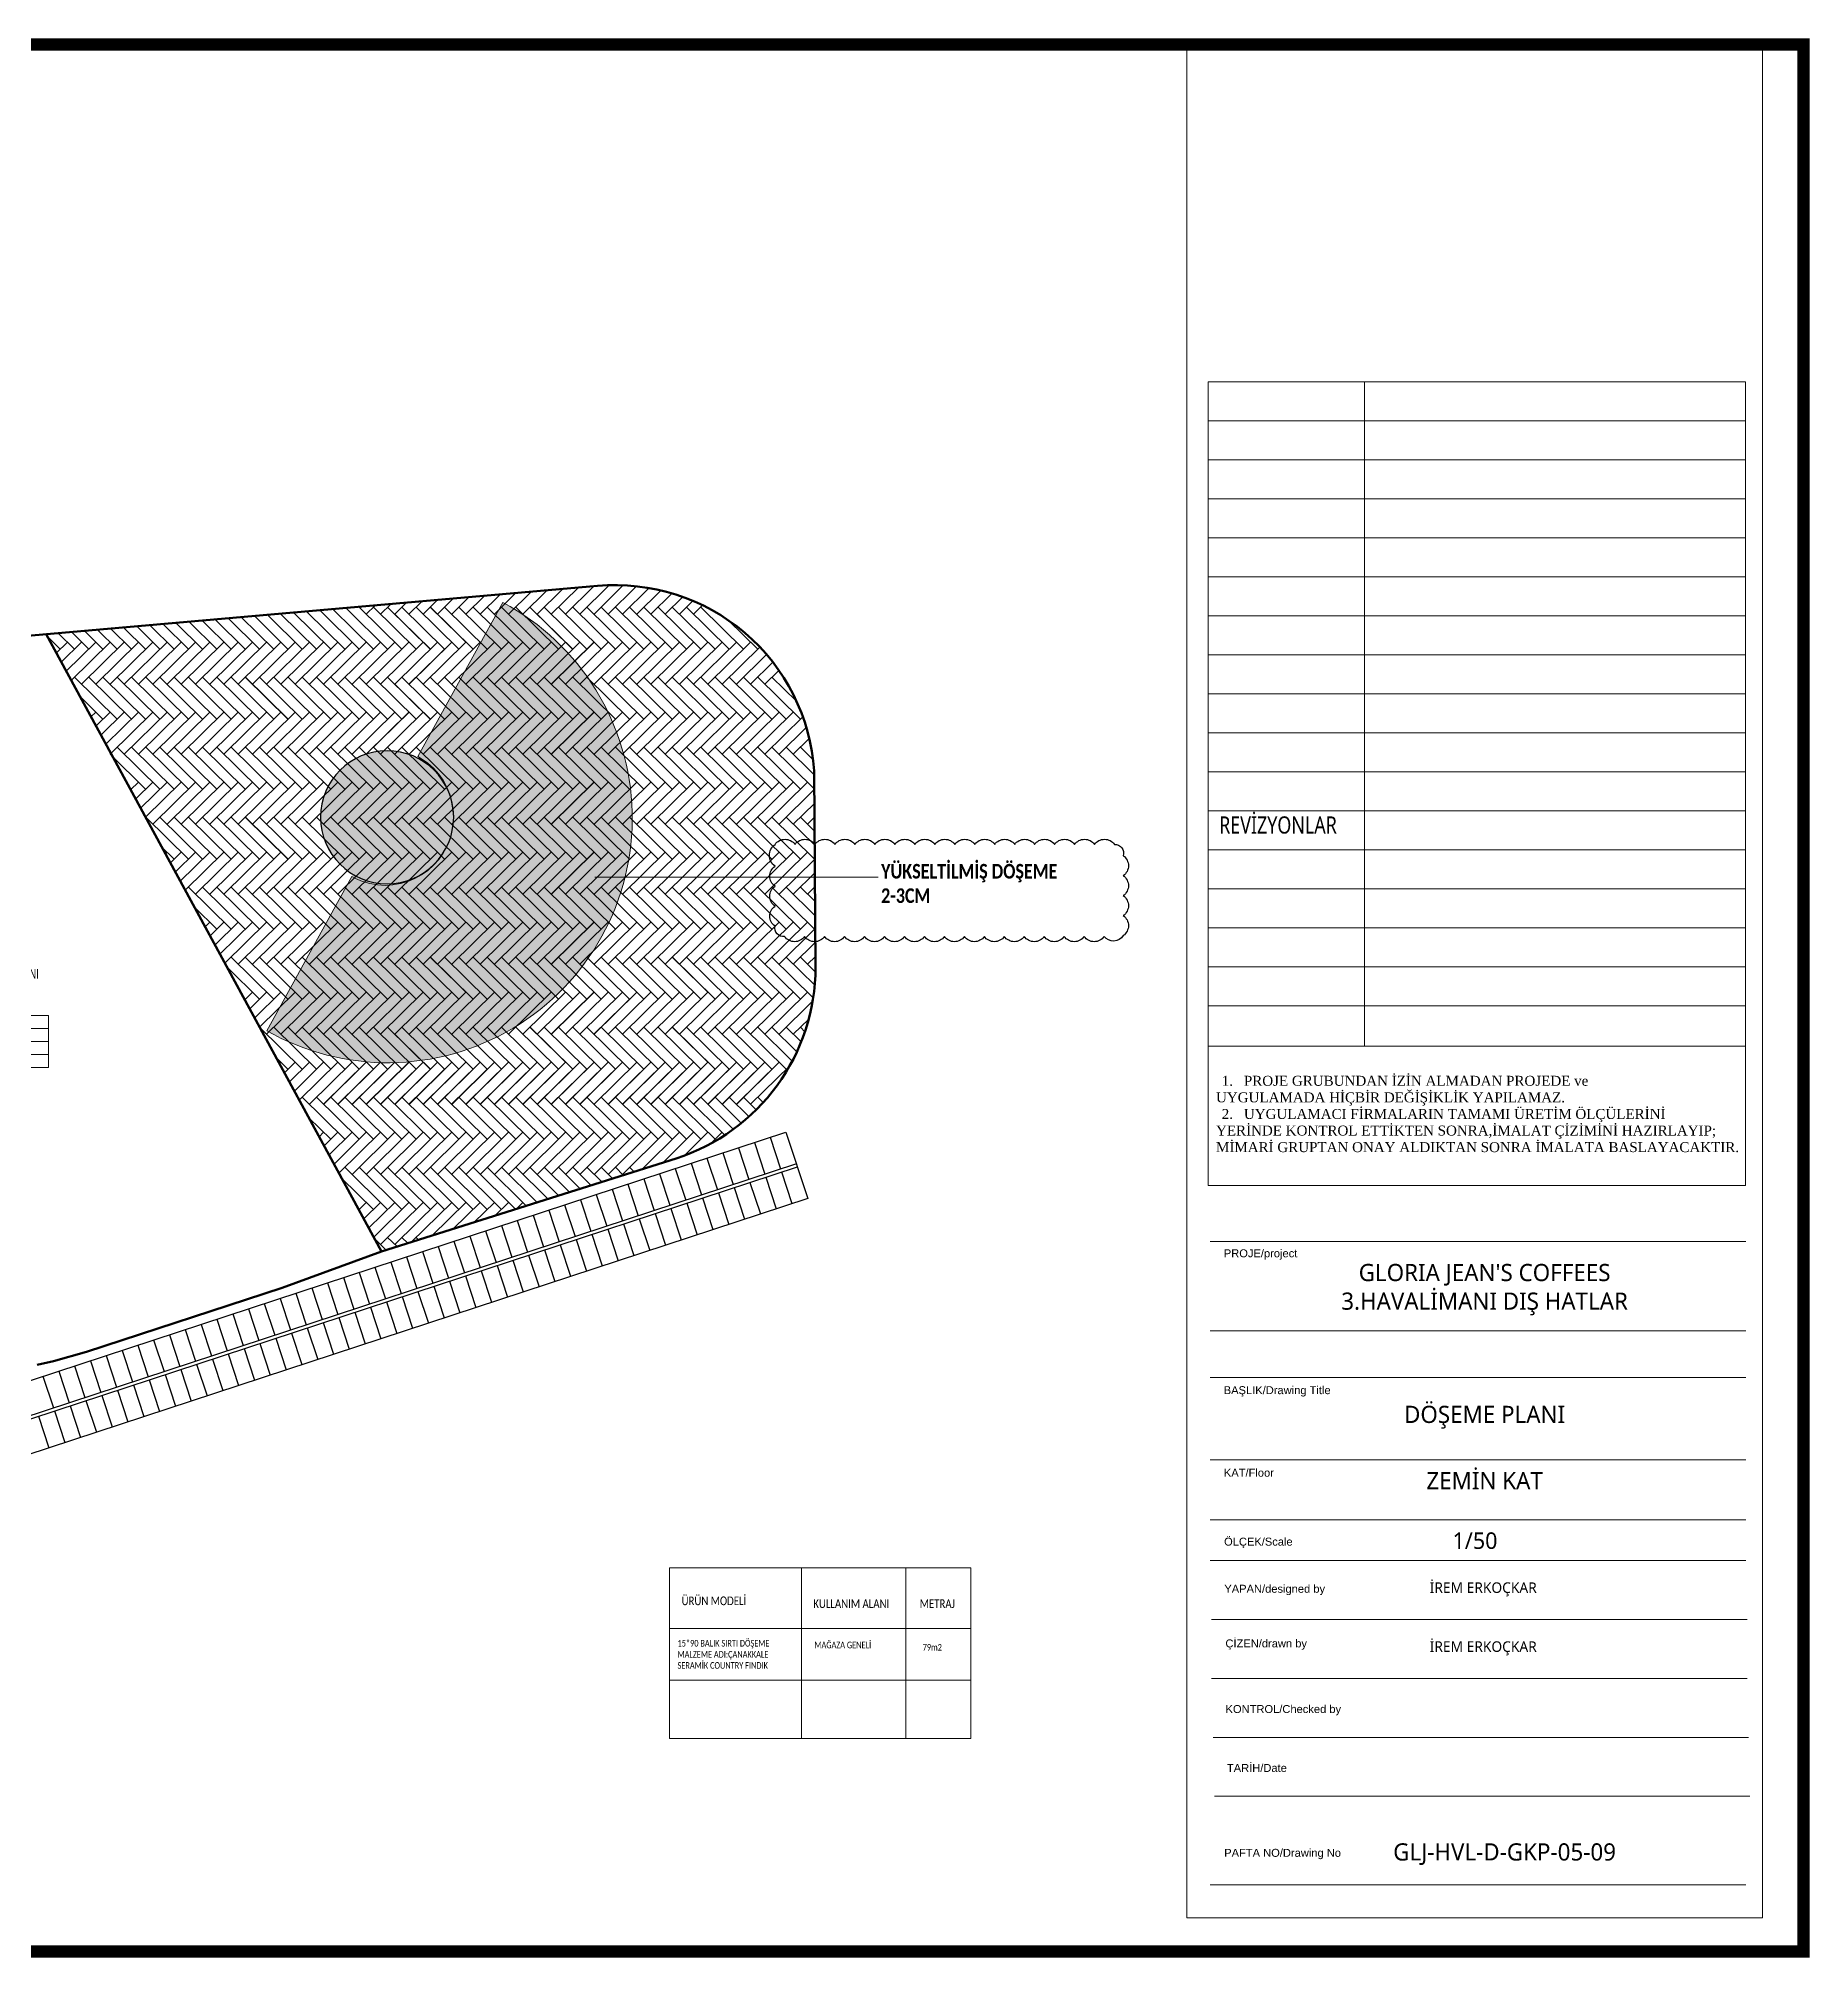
# Model space of a CAD drawing. Header units: millimetres. Extents: x 210628 to 232146, y -111309 to -91563.
# Drawn here: x 229479 to 232140, y -94447 to -91563 of the extents above; entities that cross this region are included whole.
import ezdxf
from ezdxf.enums import TextEntityAlignment as Align

# ---------------------------------------------------------------- set-up
doc = ezdxf.new("R2010")
doc.units = ezdxf.units.MM
doc.layers.get('0').update_dxf_attribs({"lineweight": 20})
for name, color, linetype, lineweight in [('doseme', 253, 'Continuous', 13), ('irem rev', 23, 'Continuous', 30), ('KP', 167, 'Continuous', 30), ('t_antet', 24, 'Continuous', 20), ('t_ince', 66, 'Continuous', 9), ('t_yazı', 23, 'Continuous', 25), ('zemin yazı', 7, 'Continuous', 15)]:
    doc.layers.add(name, color=color, linetype=linetype, lineweight=lineweight)
for name, color, linetype in [('XR_FA_ARC_F0_STRUCTURE RC$0$A200HN_Structural RC Hatching', 251, 'Continuous'), ('XR_FA_ARC_F0_STRUCTURE RC$0$A200MN_Structural RC', 5, 'Continuous'), ('XR_FA_ARC_F0_UNIFREE$0$A960MN_Other Building', 8, 'Continuous')]:
    doc.layers.add(name, color=color, linetype=linetype)
doc.styles.add('ARIALT', font='arial.ttf', dxfattribs={"height": 10})
doc.styles.get("Standard").update_dxf_attribs({"font": 'times.ttf', "height": 12})
doc.styles.add('text2', font='calibri.ttf', dxfattribs={"width": 0.8})
doc.styles.add('XR_FA_ARC_F0_GA_ANNO_Room-Tag$0$FA-TXT_ROOM-TAG', font='ARIALN.TTF', dxfattribs={"width": 0.85})

# ---------------------------------------------------------------- blocks, each defined once
blk = doc.blocks.new('XR_FA_ARC_F0_GA_ANNO_Room-Tag$0$FA-ROOM-TAG')
for points in [[(-400, 109), (400, 109), (400, -109), (-400, -109)], [(-716, -398), (-516, -398), (-516, -594), (-716, -594)], [(-516, -398), (684, -398), (684, -594), (-516, -594)], [(-716, -594), (-516, -594), (-516, -790), (-716, -790)], [(-716, -790), (-516, -790), (-516, -986), (-716, -986)], [(-516, -594), (684, -594), (684, -790), (-516, -790)], [(-516, -790), (684, -790), (684, -986), (-516, -986)], [(-716, -986), (-516, -986), (-516, -1182), (-716, -1182)], [(-516, -986), (684, -986), (684, -1182), (-516, -1182)]]:
    blk.add_lwpolyline(points, close=True)
at = {"style": 'XR_FA_ARC_F0_GA_ANNO_Room-Tag$0$FA-TXT_ROOM-TAG', "width": 0.85}
for s, height, p in [('ALAN:', 148, (-644, -282)), ('FL', 118, (-706, -554)), ('SK', 118, (-706, -750)), ('CL', 118, (-706, -946)), ('WF', 118, (-706, -1142))]:
    blk.add_text(s, height=height, dxfattribs=at).set_placement(p)
blk.add_attdef('ROOM_NAME', text='', height=148, dxfattribs=at).set_placement((0, 301), align=Align.TOP_CENTER)
blk.add_attdef('ROOM_NO', text='', height=148, dxfattribs=at).set_placement((0, 0), align=Align.MIDDLE_CENTER)
for tag, p, height in [('ROOM_AREA', (-202, -282), 148), ('FL_TYPE', (-496, -554), 118), ('SK_TYPE', (-496, -750), 118), ('CL_TYPE', (-496, -946), 118), ('WF_TYPE', (-496, -1142), 118)]:
    blk.add_attdef(tag, p, '', height=height, dxfattribs=at)
at = {"style": 'XR_FA_ARC_F0_GA_ANNO_Room-Tag$0$FA-TXT_ROOM-TAG', "width": 0.85, "flags": 1}
for tag, p in [('ROOM_NAME_TR', (-716, -1332)), ('ROOM_PHASE', (-716, -1482)), ('SUB_ZONE', (-716, -1632)), ('SCOPE', (-716, -1782))]:
    blk.add_attdef(tag, p, '', height=118, dxfattribs=at)
blk = doc.blocks.new('seramik')
at = {"layer": 'doseme'}
for p, q in [((-105.2, 149.7), (-168.4, 213.8)), ((-115.7, 160.4), (-52.6, 224.5)), ((-115.7, 139), (-52.6, 203.1)), ((0, 149.7), (-63.1, 213.8)), ((-10.5, 160.4), (52.6, 224.5)), ((-10.5, 139), (52.6, 203.1)), ((-105.2, 128.3), (-168.4, 192.4)), ((-115.7, 117.6), (-52.6, 181.7)), ((0, 128.3), (-63.1, 192.4)), ((-10.5, 117.6), (52.6, 181.7)), ((-105.2, 106.9), (-168.4, 171.1)), ((-105.2, 85.5), (-168.4, 149.7)), ((-115.7, 96.2), (-52.6, 160.4)), ((0, 106.9), (-63.1, 171.1)), ((0, 85.5), (-63.1, 149.7)), ((-10.5, 96.2), (52.6, 160.4)), ((-105.2, 64.1), (-168.4, 128.3)), ((-115.7, 74.8), (-52.6, 139)), ((-115.7, 53.5), (-52.6, 117.6)), ((0, 64.1), (-63.1, 128.3)), ((-10.5, 74.8), (52.6, 139)), ((-10.5, 53.5), (52.6, 117.6)), ((-105.2, 42.8), (-168.4, 106.9)), ((-115.7, 32.1), (-52.6, 96.2)), ((0, 42.8), (-63.1, 106.9)), ((-10.5, 32.1), (52.6, 96.2)), ((-105.2, 21.4), (-168.4, 85.5)), ((-115.7, 10.7), (-52.6, 74.8)), ((0, 21.4), (-63.1, 85.5))]:
    blk.add_line(p, q, dxfattribs=at)

msp = doc.modelspace()

# ---------------------------------------------------------------- hatches: boundary and pattern name
at = {"layer": 'doseme'}
h = msp.add_hatch(dxfattribs=at)
h.set_pattern_fill('ANGLE', color=1)
h.set_pattern_definition([(0, (15462.429, 323.081), (0, 6.985), [5.08, -1.905]), (90, (15462.429, 323.081), (-6.985, 4e-16), [5.08, -1.905])])
edge = h.paths.add_edge_path()
edge.add_line((230048.85, -92642.37), (230176.64, -92410.85))
edge.add_arc((230003.66, -92734.92), 367.35, 240.33643, 421.92479)
edge.add_line((229821.85, -93054.13), (229949.55, -92822.5))
edge.add_line((229949.55, -92822.5), (229955.1, -92825.57))
edge.add_line((229955.1, -92825.57), (229965.78, -92829.99))
edge.add_line((229965.78, -92829.99), (229976.87, -92833.19))
edge.add_line((229976.87, -92833.19), (229988.26, -92835.12))
edge.add_line((229988.26, -92835.12), (229999.8, -92835.77))
edge.add_line((229999.8, -92835.77), (230011.33, -92835.12))
edge.add_line((230011.33, -92835.12), (230022.72, -92833.19))
edge.add_line((230022.72, -92833.19), (230033.82, -92829.99))
edge.add_line((230033.82, -92829.99), (230044.49, -92825.57))
edge.add_line((230044.49, -92825.57), (230054.6, -92819.98))
edge.add_line((230054.6, -92819.98), (230064.02, -92813.3))
edge.add_line((230064.02, -92813.3), (230072.63, -92805.6))
edge.add_line((230072.63, -92805.6), (230080.33, -92796.99))
edge.add_line((230080.33, -92796.99), (230087.01, -92787.57))
edge.add_line((230087.01, -92787.57), (230092.6, -92777.46))
edge.add_line((230092.6, -92777.46), (230097.02, -92766.79))
edge.add_line((230097.02, -92766.79), (230100.22, -92755.69))
edge.add_line((230100.22, -92755.69), (230102.15, -92744.3))
edge.add_line((230102.15, -92744.3), (230102.8, -92732.77))
edge.add_line((230102.8, -92732.77), (230102.15, -92721.23))
edge.add_line((230102.15, -92721.23), (230100.22, -92709.84))
edge.add_line((230100.22, -92709.84), (230097.02, -92698.75))
edge.add_line((230097.02, -92698.75), (230092.6, -92688.07))
edge.add_line((230092.6, -92688.07), (230087.01, -92677.96))
edge.add_line((230087.01, -92677.96), (230080.33, -92668.54))
edge.add_line((230080.33, -92668.54), (230072.63, -92659.93))
edge.add_line((230072.63, -92659.93), (230064.02, -92652.23))
edge.add_line((230064.02, -92652.23), (230054.6, -92645.55))
edge.add_line((230054.6, -92645.55), (230048.85, -92642.37))
at = {"layer": 'XR_FA_ARC_F0_STRUCTURE RC$0$A200HN_Structural RC Hatching'}
msp.add_hatch(color=256, dxfattribs=at).paths.add_polyline_path([(230002.75, -92833.43), (230013.94, -92832.8), (230025, -92830.92), (230035.77, -92827.81), (230046.13, -92823.52), (230055.95, -92818.1), (230065.09, -92811.61), (230073.46, -92804.14), (230080.93, -92795.77), (230087.42, -92786.63), (230092.84, -92776.81), (230097.13, -92766.45), (230100.24, -92755.68), (230102.12, -92744.62), (230102.75, -92733.43), (230102.12, -92722.23), (230100.24, -92711.17), (230097.13, -92700.4), (230092.84, -92690.04), (230087.42, -92680.22), (230080.93, -92671.08), (230073.46, -92662.71), (230065.09, -92655.24), (230055.95, -92648.75), (230046.13, -92643.33), (230035.77, -92639.04), (230025, -92635.93), (230013.94, -92634.05), (230002.75, -92633.43), (229991.55, -92634.05), (229980.49, -92635.93), (229969.72, -92639.04), (229959.36, -92643.33), (229949.54, -92648.75), (229940.4, -92655.24), (229932.03, -92662.71), (229924.56, -92671.08), (229918.07, -92680.22), (229912.65, -92690.04), (229908.36, -92700.4), (229905.25, -92711.17), (229903.37, -92722.23), (229902.75, -92733.43), (229903.37, -92744.62), (229905.25, -92755.68), (229908.36, -92766.45), (229912.65, -92776.81), (229918.07, -92786.63), (229924.56, -92795.77), (229932.03, -92804.14), (229940.4, -92811.61), (229949.54, -92818.1), (229959.36, -92823.52), (229969.72, -92827.81), (229980.49, -92830.92), (229991.55, -92832.8)], flags=0)

# ---------------------------------------------------------------- linework, layer by layer
at = {"color": 252}
for p, q in [((231204.28, -91572.47), (231204.28, -94386.98)), ((232068.74, -91572.47), (232068.74, -94386.98)), ((231204.28, -94386.98), (232068.74, -94386.98))]:
    msp.add_line(p, q, dxfattribs=at)
at = {"color": 250}
for p, q in [((231470.85, -92079.18), (231470.85, -93077.54)), ((231236.32, -92137.78), (232043.54, -92137.78)), ((231236.32, -92196.37), (232043.54, -92196.37)), ((231236.32, -92254.97), (232043.54, -92254.97)), ((231236.32, -92313.56), (232043.54, -92313.56)), ((231236.32, -92372.16), (232043.54, -92372.16)), ((231236.32, -92430.75), (232043.54, -92430.75)), ((231236.32, -92489.35), (232043.54, -92489.35)), ((231236.32, -92547.94), (232043.54, -92547.94)), ((231236.32, -92606.54), (232043.54, -92606.54)), ((231236.32, -92665.13), (232043.54, -92665.13)), ((231236.32, -92723.73), (232043.54, -92723.73)), ((231236.32, -92782.32), (232043.54, -92782.32)), ((231236.32, -92840.92), (232043.54, -92840.92)), ((231236.32, -92899.51), (232043.54, -92899.51)), ((231236.32, -92958.11), (232043.54, -92958.11)), ((231236.32, -93016.7), (232043.54, -93016.7)), ((232043.77, -93370.92), (231239.34, -93370.92)), ((231239.34, -93505.13), (232043.77, -93505.13)), ((232043.77, -93575.18), (231239.34, -93575.18)), ((232043.77, -93698.99), (231239.34, -93698.99)), ((232043.77, -93789.06), (231239.34, -93789.06)), ((232043.77, -93850.26), (231239.34, -93850.26)), ((232045.85, -93938.8), (231241.41, -93938.8)), ((232045.85, -94027.34), (231241.41, -94027.34)), ((232047.92, -94115.89), (231243.48, -94115.89)), ((232049.99, -94204.43), (231245.55, -94204.43)), ((232043.77, -94337.58), (231239.34, -94337.58))]:
    msp.add_line(p, q, dxfattribs=at)
at = {"color": 2, "const_width": 18.49}
msp.add_lwpolyline([(228157.38, -94437.56), (228157.38, -91572.47), (232130.49, -91572.47), (232130.49, -94437.56)], close=True, dxfattribs=at)
at = {"color": 250}
for points in [[(231236.32, -92079.18), (232043.54, -92079.18)], [(231236.32, -92079.18), (231236.32, -93286.82), (232043.54, -93286.82), (232043.54, -92079.18)], [(232043.54, -93077.54), (231236.32, -93077.54)]]:
    msp.add_lwpolyline(points, dxfattribs=at)
at = {"layer": 'doseme'}
for p, q in [((230289.75, -92388.51), (230249.45, -92428.18)), ((230313.22, -92386.45), (230270.83, -92428.18)), ((230336.17, -92384.91), (230292.21, -92428.18)), ((230357.47, -92384.98), (230313.6, -92428.18)), ((230377.38, -92386.43), (230334.98, -92428.18)), ((230396.13, -92389.03), (230356.36, -92428.18)), ((230024.92, -92480.79), (229960.78, -92417.65)), ((229984.66, -92415.19), (229971.47, -92428.18)), ((230046.3, -92480.79), (229982.16, -92417.65)), ((230008.13, -92413.14), (229992.86, -92428.18)), ((230067.69, -92480.79), (230003.55, -92417.65)), ((230031.6, -92411.09), (230014.24, -92428.18)), ((230089.07, -92480.79), (230024.93, -92417.65)), ((230055.06, -92409.04), (230035.62, -92428.18)), ((230110.45, -92480.79), (230046.31, -92417.65)), ((230078.53, -92406.98), (230057, -92428.18)), ((230131.83, -92480.79), (230067.69, -92417.65)), ((230102, -92404.93), (230078.39, -92428.18)), ((230153.22, -92480.79), (230089.08, -92417.65)), ((230125.47, -92402.88), (230099.77, -92428.18)), ((230174.6, -92480.79), (230110.46, -92417.65)), ((230148.94, -92400.82), (230121.15, -92428.18)), ((230195.98, -92480.79), (230131.84, -92417.65)), ((230172.41, -92398.77), (230142.53, -92428.18)), ((230217.37, -92480.79), (230153.23, -92417.65)), ((230195.87, -92396.72), (230163.92, -92428.18)), ((230238.75, -92480.79), (230174.61, -92417.65)), ((230219.34, -92394.67), (230185.3, -92428.18)), ((230260.13, -92480.79), (230195.99, -92417.65)), ((230242.81, -92392.61), (230206.68, -92428.18)), ((230281.51, -92480.79), (230217.37, -92417.65)), ((230266.28, -92390.56), (230228.06, -92428.18)), ((230302.9, -92480.79), (230238.76, -92417.65)), ((230324.28, -92480.79), (230260.14, -92417.65)), ((230345.66, -92480.79), (230281.52, -92417.65)), ((230367.04, -92480.79), (230302.9, -92417.65)), ((230388.43, -92480.79), (230324.29, -92417.65)), ((230409.81, -92480.79), (230345.67, -92417.65)), ((230431.19, -92480.79), (230367.05, -92417.65)), ((230413.87, -92392.61), (230377.74, -92428.18)), ((230452.57, -92480.79), (230388.43, -92417.65)), ((230430.72, -92397.07), (230399.13, -92428.18)), ((230473.96, -92480.79), (230409.82, -92417.65)), ((230446.77, -92402.32), (230420.51, -92428.18)), ((230495.34, -92480.79), (230431.2, -92417.65)), ((230462.09, -92408.3), (230441.89, -92428.18)), ((230516.72, -92480.79), (230452.58, -92417.65)), ((230476.72, -92414.94), (230463.27, -92428.18)), ((230538.11, -92480.79), (230473.97, -92417.65)), ((229661.42, -92480.79), (229626.6, -92446.52)), ((229682.8, -92480.79), (229646.24, -92444.8)), ((229704.18, -92480.79), (229665.88, -92443.08)), ((229725.56, -92480.79), (229685.51, -92441.36)), ((229746.95, -92480.79), (229705.15, -92439.65)), ((229768.33, -92480.79), (229724.79, -92437.93)), ((229789.71, -92480.79), (229744.43, -92436.21)), ((229811.1, -92480.79), (229764.06, -92434.49)), ((229832.48, -92480.79), (229783.7, -92432.77)), ((229853.86, -92480.79), (229803.34, -92431.06)), ((229875.24, -92480.79), (229822.98, -92429.34)), ((229896.63, -92480.79), (229842.61, -92427.62)), ((229918.01, -92480.79), (229862.25, -92425.9)), ((229939.39, -92480.79), (229881.89, -92424.19)), ((229960.77, -92480.79), (229901.53, -92422.47)), ((229982.16, -92480.79), (229921.16, -92420.75)), ((230003.54, -92480.79), (229940.8, -92419.03)), ((230559.49, -92480.79), (230515.7, -92437.69)), ((229511.74, -92480.79), (229491.9, -92461.25)), ((229522.43, -92470.26), (229505.73, -92486.7)), ((229533.12, -92480.79), (229508.78, -92456.82)), ((229543.81, -92470.26), (229513.18, -92500.42)), ((229565.19, -92470.26), (229520.63, -92514.13)), ((229565.19, -92470.26), (229520.63, -92514.13)), ((229586.58, -92470.26), (229528.08, -92527.84)), ((229554.5, -92480.79), (229528.41, -92455.11)), ((229607.96, -92470.26), (229543.82, -92533.4)), ((229575.89, -92480.79), (229548.05, -92453.39)), ((229629.34, -92470.26), (229565.2, -92533.4)), ((229597.27, -92480.79), (229567.69, -92451.67)), ((229650.73, -92470.26), (229586.59, -92533.4)), ((229618.65, -92480.79), (229587.33, -92449.95)), ((229640.03, -92480.79), (229606.96, -92448.24)), ((229672.11, -92470.26), (229607.97, -92533.4)), ((229693.49, -92470.26), (229629.35, -92533.4)), ((229714.87, -92470.26), (229650.73, -92533.4)), ((229736.26, -92470.26), (229672.12, -92533.4)), ((229757.64, -92470.26), (229693.5, -92533.4)), ((229779.02, -92470.26), (229714.88, -92533.4)), ((229800.4, -92470.26), (229736.26, -92533.4)), ((229821.79, -92470.26), (229757.65, -92533.4)), ((229843.17, -92470.26), (229779.03, -92533.4)), ((229864.55, -92470.26), (229800.41, -92533.4)), ((229885.93, -92470.26), (229821.79, -92533.4)), ((229907.32, -92470.26), (229843.18, -92533.4)), ((229928.7, -92470.26), (229864.56, -92533.4)), ((229950.08, -92470.26), (229885.94, -92533.4)), ((229971.47, -92470.26), (229907.33, -92533.4)), ((229992.85, -92470.26), (229928.71, -92533.4)), ((230014.23, -92470.26), (229950.09, -92533.4)), ((230035.61, -92470.26), (229971.47, -92533.4)), ((230057, -92470.26), (229992.86, -92533.4)), ((230078.38, -92470.26), (230014.24, -92533.4)), ((230099.76, -92470.26), (230035.62, -92533.4)), ((230121.14, -92470.26), (230057, -92533.4)), ((230142.53, -92470.26), (230078.39, -92533.4)), ((230163.91, -92470.26), (230099.77, -92533.4)), ((230206.67, -92470.26), (230142.53, -92533.4)), ((230228.06, -92470.26), (230163.92, -92533.4)), ((230249.44, -92470.26), (230185.3, -92533.4)), ((230270.82, -92470.26), (230206.68, -92533.4)), ((230292.2, -92470.26), (230228.06, -92533.4)), ((230313.59, -92470.26), (230249.45, -92533.4)), ((230334.97, -92470.26), (230270.83, -92533.4)), ((230356.35, -92470.26), (230292.21, -92533.4)), ((230377.74, -92470.26), (230313.6, -92533.4)), ((230399.12, -92470.26), (230334.98, -92533.4)), ((230420.5, -92470.26), (230356.36, -92533.4)), ((230441.88, -92470.26), (230377.74, -92533.4)), ((230463.27, -92470.26), (230399.13, -92533.4)), ((230484.65, -92470.26), (230420.51, -92533.4)), ((230506.03, -92470.26), (230441.89, -92533.4)), ((230527.41, -92470.26), (230463.27, -92533.4)), ((230548.8, -92470.26), (230484.66, -92533.4)), ((230562.59, -92477.73), (230506.04, -92533.4)), ((230572.66, -92488.87), (230527.42, -92533.4)), ((230582.2, -92500.53), (230548.8, -92533.4)), ((229597.27, -92586.01), (229533.13, -92522.87)), ((229618.65, -92586.01), (229554.51, -92522.87)), ((229640.03, -92586.01), (229575.89, -92522.87)), ((229661.42, -92586.01), (229597.28, -92522.87)), ((229682.8, -92586.01), (229618.66, -92522.87)), ((229704.18, -92586.01), (229640.04, -92522.87)), ((229725.56, -92586.01), (229661.42, -92522.87)), ((229746.95, -92586.01), (229682.81, -92522.87)), ((229768.33, -92586.01), (229704.19, -92522.87)), ((229789.71, -92586.01), (229725.57, -92522.87)), ((229811.1, -92586.01), (229746.96, -92522.87)), ((229832.48, -92586.01), (229768.34, -92522.87)), ((229853.86, -92586.01), (229789.72, -92522.87)), ((229875.24, -92586.01), (229811.1, -92522.87)), ((229896.63, -92586.01), (229832.49, -92522.87)), ((229918.01, -92586.01), (229853.87, -92522.87)), ((229939.39, -92586.01), (229875.25, -92522.87)), ((229960.77, -92586.01), (229896.63, -92522.87)), ((229982.16, -92586.01), (229918.02, -92522.87)), ((230003.54, -92586.01), (229939.4, -92522.87)), ((230024.92, -92586.01), (229960.78, -92522.87)), ((230046.3, -92586.01), (229982.16, -92522.87)), ((230067.69, -92586.01), (230003.55, -92522.87)), ((230089.07, -92586.01), (230024.93, -92522.87)), ((230431.19, -92586.01), (230367.05, -92522.87)), ((230452.57, -92586.01), (230388.43, -92522.87)), ((230473.96, -92586.01), (230409.82, -92522.87)), ((230495.34, -92586.01), (230431.2, -92522.87)), ((230516.72, -92586.01), (230452.58, -92522.87)), ((230538.11, -92586.01), (230473.97, -92522.87)), ((230559.49, -92586.01), (230495.35, -92522.87)), ((230580.87, -92586.01), (230516.73, -92522.87)), ((230602.25, -92586.01), (230538.11, -92522.87)), ((230623.64, -92586.01), (230559.5, -92522.87)), ((230591.19, -92512.73), (230570.19, -92533.4)), ((230617.82, -92559.24), (230580.88, -92522.87)), ((229575.89, -92586.01), (229541.07, -92551.74)), ((229565.19, -92575.49), (229557.88, -92582.68)), ((229586.58, -92575.49), (229565.34, -92596.39)), ((229607.96, -92575.49), (229572.79, -92610.11)), ((229629.34, -92575.49), (229580.24, -92623.82)), ((229650.73, -92575.49), (229586.59, -92638.62)), ((229672.11, -92575.49), (229607.97, -92638.62)), ((229693.49, -92575.49), (229629.35, -92638.62)), ((229714.87, -92575.49), (229650.73, -92638.62)), ((229736.26, -92575.49), (229672.12, -92638.62)), ((229757.64, -92575.49), (229693.5, -92638.62)), ((229779.02, -92575.49), (229714.88, -92638.62)), ((229800.4, -92575.49), (229736.26, -92638.62)), ((229821.79, -92575.49), (229757.65, -92638.62)), ((229843.17, -92575.49), (229779.03, -92638.62)), ((229864.55, -92575.49), (229800.41, -92638.62)), ((229885.93, -92575.49), (229821.79, -92638.62)), ((229907.32, -92575.49), (229843.18, -92638.62)), ((229928.7, -92575.49), (229864.56, -92638.62)), ((229950.08, -92575.49), (229885.94, -92638.62)), ((229971.47, -92575.49), (229907.33, -92638.62)), ((229992.85, -92575.49), (229928.71, -92638.62)), ((230014.23, -92575.49), (229950.09, -92638.62)), ((230035.61, -92575.49), (229971.47, -92638.62)), ((230057, -92575.49), (229992.86, -92638.62)), ((230078.38, -92575.49), (230014.24, -92638.62)), ((230441.88, -92575.49), (230377.74, -92638.62)), ((230463.27, -92575.49), (230399.13, -92638.62)), ((230484.65, -92575.49), (230420.51, -92638.62)), ((230506.03, -92575.49), (230441.89, -92638.62)), ((230527.41, -92575.49), (230463.27, -92638.62)), ((230548.8, -92575.49), (230484.66, -92638.62)), ((230570.18, -92575.49), (230506.04, -92638.62)), ((230591.56, -92575.49), (230527.42, -92638.62)), ((230612.94, -92575.49), (230548.8, -92638.62)), ((230627.3, -92582.4), (230570.19, -92638.62)), ((230632.55, -92598.28), (230591.57, -92638.62)), ((230637.02, -92614.93), (230612.95, -92638.62)), ((229640.03, -92691.23), (229586.59, -92638.62)), ((229661.42, -92691.23), (229597.28, -92628.1)), ((229682.8, -92691.23), (229618.66, -92628.1)), ((229704.18, -92691.23), (229640.04, -92628.1)), ((229725.56, -92691.23), (229661.42, -92628.1)), ((229746.95, -92691.23), (229682.81, -92628.1)), ((229768.33, -92691.23), (229704.19, -92628.1)), ((229789.71, -92691.23), (229725.57, -92628.1)), ((229811.1, -92691.23), (229746.96, -92628.1)), ((230559.49, -92691.23), (230495.35, -92628.1)), ((230580.87, -92691.23), (230516.73, -92628.1)), ((230602.25, -92691.23), (230538.11, -92628.1)), ((230623.64, -92691.23), (230559.5, -92628.1)), ((230645.02, -92691.23), (230580.88, -92628.1)), ((230644.47, -92669.65), (230602.26, -92628.1)), ((230642.81, -92646.96), (230623.64, -92628.1)), ((229618.65, -92691.23), (229614.84, -92687.48)), ((229618.65, -92691.23), (229614.84, -92687.48)), ((229629.34, -92680.71), (229617.5, -92692.37)), ((229650.73, -92680.71), (229624.95, -92706.08)), ((229672.11, -92680.71), (229632.4, -92719.79)), ((229693.49, -92680.71), (229639.85, -92733.51)), ((229714.87, -92680.71), (229650.73, -92743.84)), ((229736.26, -92680.71), (229672.12, -92743.84)), ((229757.64, -92680.71), (229693.5, -92743.84)), ((229779.02, -92680.71), (229714.88, -92743.84)), ((229800.4, -92680.71), (229736.26, -92743.84)), ((229821.79, -92680.71), (229757.65, -92743.84)), ((230570.18, -92680.71), (230506.04, -92743.84)), ((230591.56, -92680.71), (230527.42, -92743.84)), ((230612.94, -92680.71), (230548.8, -92743.84)), ((230634.33, -92680.71), (230570.19, -92743.84)), ((230645.02, -92691.23), (230591.57, -92743.84)), ((229704.18, -92796.45), (229640.04, -92733.32)), ((229725.56, -92796.45), (229661.42, -92733.32)), ((229746.95, -92796.45), (229682.81, -92733.32)), ((229768.33, -92796.45), (229704.19, -92733.32)), ((229789.71, -92796.45), (229725.57, -92733.32)), ((229811.1, -92796.45), (229746.96, -92733.32)), ((229832.48, -92796.45), (229768.34, -92733.32)), ((229853.86, -92796.45), (229789.72, -92733.32)), ((229875.24, -92796.45), (229811.1, -92733.32)), ((229896.63, -92796.45), (229832.49, -92733.32)), ((229918.01, -92796.45), (229853.87, -92733.32)), ((229939.39, -92796.45), (229875.25, -92733.32)), ((230559.49, -92796.45), (230495.35, -92733.32)), ((230580.87, -92796.45), (230516.73, -92733.32)), ((230602.25, -92796.45), (230538.11, -92733.32)), ((230623.64, -92796.45), (230559.5, -92733.32)), ((230645.02, -92796.45), (230580.88, -92733.32)), ((230645.14, -92775.52), (230602.26, -92733.32)), ((230644.74, -92712.55), (230612.95, -92743.84)), ((230645, -92754.34), (230623.64, -92733.32)), ((230645.03, -92733.32), (230634.34, -92743.84)), ((229682.8, -92796.45), (229664.01, -92777.96)), ((229672.11, -92785.93), (229669.65, -92788.35)), ((229693.49, -92785.93), (229677.11, -92802.06)), ((229714.87, -92785.93), (229684.56, -92815.77)), ((229736.26, -92785.93), (229692.01, -92829.48)), ((229757.64, -92785.93), (229699.46, -92843.2)), ((229779.02, -92785.93), (229714.88, -92849.07)), ((229800.4, -92785.93), (229736.26, -92849.07)), ((229821.79, -92785.93), (229757.65, -92849.07)), ((229843.17, -92785.93), (229779.03, -92849.07)), ((229864.55, -92785.93), (229800.41, -92849.07)), ((229885.93, -92785.93), (229821.79, -92849.07)), ((229907.32, -92785.93), (229843.18, -92849.07)), ((229928.7, -92785.93), (229864.56, -92849.07)), ((229950.08, -92785.93), (229885.94, -92849.07)), ((230570.18, -92785.93), (230506.04, -92849.07)), ((230591.56, -92785.93), (230527.42, -92849.07)), ((230612.94, -92785.93), (230548.8, -92849.07)), ((230634.33, -92785.93), (230570.19, -92849.07)), ((230645.27, -92796.21), (230591.57, -92849.07)), ((230645.4, -92817.13), (230612.95, -92849.07)), ((229768.33, -92901.68), (229704.19, -92838.54)), ((229789.71, -92901.68), (229725.57, -92838.54)), ((229811.1, -92901.68), (229746.96, -92838.54)), ((229832.48, -92901.68), (229768.34, -92838.54)), ((229853.86, -92901.68), (229789.72, -92838.54)), ((229875.24, -92901.68), (229811.1, -92838.54)), ((229896.63, -92901.68), (229832.49, -92838.54)), ((229918.01, -92901.68), (229853.87, -92838.54)), ((229939.39, -92901.68), (229875.25, -92838.54)), ((229960.77, -92901.68), (229896.63, -92838.54)), ((230559.49, -92901.68), (230495.35, -92838.54)), ((230580.87, -92901.68), (230516.73, -92838.54)), ((230602.25, -92901.68), (230538.11, -92838.54)), ((230623.64, -92901.68), (230559.5, -92838.54)), ((230645.02, -92901.68), (230580.88, -92838.54)), ((230645.8, -92881.4), (230602.26, -92838.54)), ((230645.67, -92860.22), (230623.64, -92838.54)), ((230645.53, -92838.05), (230634.34, -92849.07)), ((230645.53, -92839.04), (230645.03, -92838.54)), ((229746.95, -92901.68), (229713.18, -92868.44)), ((229736.26, -92891.15), (229729.26, -92898.04)), ((229757.64, -92891.15), (229736.72, -92911.75)), ((229779.02, -92891.15), (229744.17, -92925.46)), ((229800.4, -92891.15), (229751.62, -92939.17)), ((229821.79, -92891.15), (229759.07, -92952.89)), ((229843.17, -92891.15), (229779.03, -92954.29)), ((229864.55, -92891.15), (229800.41, -92954.29)), ((229885.93, -92891.15), (229821.79, -92954.29)), ((229907.32, -92891.15), (229843.18, -92954.29)), ((229928.7, -92891.15), (229864.56, -92954.29)), ((229950.08, -92891.15), (229885.94, -92954.29)), ((230570.18, -92891.15), (230506.04, -92954.29)), ((230591.56, -92891.15), (230527.42, -92954.29)), ((230612.94, -92891.15), (230548.8, -92954.29)), ((230634.33, -92891.15), (230570.19, -92954.29)), ((230645.92, -92900.79), (230591.57, -92954.29)), ((230646.05, -92921.71), (230612.95, -92954.29)), ((229811.1, -93006.9), (229762.35, -92958.92)), ((229832.48, -93006.9), (229768.34, -92943.77)), ((229853.86, -93006.9), (229789.72, -92943.77)), ((229875.24, -93006.9), (229811.1, -92943.77)), ((229896.63, -93006.9), (229832.49, -92943.77)), ((229918.01, -93006.9), (229853.87, -92943.77)), ((229939.39, -93006.9), (229875.25, -92943.77)), ((229960.77, -93006.9), (229896.63, -92943.77)), ((230559.49, -93006.9), (230495.35, -92943.77)), ((230580.87, -93006.9), (230516.73, -92943.77)), ((230602.25, -93006.9), (230538.11, -92943.77)), ((230623.64, -93006.9), (230559.5, -92943.77)), ((230642.82, -93004.74), (230580.88, -92943.77)), ((230645.1, -92985.93), (230602.26, -92943.77)), ((230646.21, -92965.98), (230623.64, -92943.77)), ((230646.18, -92942.63), (230634.34, -92954.29)), ((230646.2, -92944.92), (230645.03, -92943.77)), ((229789.71, -93006.9), (229786.95, -93004.18)), ((229800.4, -92996.38), (229788.88, -93007.72)), ((229821.79, -92996.38), (229796.33, -93021.44)), ((229843.17, -92996.38), (229803.78, -93035.15)), ((229864.55, -92996.38), (229811.1, -93048.99)), ((229885.93, -92996.38), (229821.79, -93059.51)), ((229907.32, -92996.38), (229843.18, -93059.51)), ((229928.7, -92996.38), (229864.56, -93059.51)), ((229950.08, -92996.38), (229885.94, -93059.51)), ((230570.18, -92996.38), (230506.04, -93059.51)), ((230591.56, -92996.38), (230527.42, -93059.51)), ((230612.94, -92996.38), (230548.8, -93059.51)), ((230634.33, -92996.38), (230570.19, -93059.51)), ((230641.99, -93009.89), (230591.57, -93059.51)), ((229875.24, -93112.12), (229811.1, -93048.99)), ((229896.63, -93112.12), (229832.49, -93048.99)), ((229918.01, -93112.12), (229853.87, -93048.99)), ((229939.39, -93112.12), (229875.25, -93048.99)), ((229960.77, -93112.12), (229896.63, -93048.99)), ((229982.16, -93112.12), (229918.02, -93048.99)), ((230345.66, -93112.12), (230281.52, -93048.99)), ((230367.04, -93112.12), (230302.9, -93048.99)), ((230388.43, -93112.12), (230324.29, -93048.99)), ((230409.81, -93112.12), (230345.67, -93048.99)), ((230431.19, -93112.12), (230367.05, -93048.99)), ((230452.57, -93112.12), (230388.43, -93048.99)), ((230473.96, -93112.12), (230409.82, -93048.99)), ((230495.34, -93112.12), (230431.2, -93048.99)), ((230516.72, -93112.12), (230452.58, -93048.99)), ((230538.11, -93112.12), (230473.97, -93048.99)), ((230559.49, -93112.12), (230495.35, -93048.99)), ((230580.87, -93112.12), (230516.73, -93048.99)), ((230602.25, -93112.12), (230538.11, -93048.99)), ((230611.32, -93100), (230559.5, -93048.99)), ((230618.34, -93085.86), (230580.88, -93048.99)), ((230624.71, -93071.09), (230602.26, -93048.99)), ((230636.14, -93036.69), (230612.95, -93059.51)), ((230630.41, -93055.65), (230623.64, -93048.99)), ((230630.41, -93055.65), (230623.64, -93048.99)), ((229853.86, -93112.12), (229836.12, -93094.66)), ((229843.17, -93101.6), (229841.03, -93103.7)), ((229864.55, -93101.6), (229848.49, -93117.41)), ((229885.93, -93101.6), (229855.94, -93131.13)), ((229907.32, -93101.6), (229863.39, -93144.84)), ((229928.7, -93101.6), (229870.84, -93158.55)), ((229950.08, -93101.6), (229885.94, -93164.73)), ((229971.47, -93101.6), (229907.33, -93164.73)), ((229992.85, -93101.6), (229928.71, -93164.73)), ((230356.35, -93101.6), (230292.21, -93164.73)), ((230377.74, -93101.6), (230313.6, -93164.73)), ((230399.12, -93101.6), (230334.98, -93164.73)), ((230420.5, -93101.6), (230356.36, -93164.73)), ((230441.88, -93101.6), (230377.74, -93164.73)), ((230463.27, -93101.6), (230399.13, -93164.73)), ((230484.65, -93101.6), (230420.51, -93164.73)), ((230506.03, -93101.6), (230441.89, -93164.73)), ((230527.41, -93101.6), (230463.27, -93164.73)), ((230548.8, -93101.6), (230484.66, -93164.73)), ((230570.18, -93101.6), (230506.04, -93164.73)), ((230591.56, -93101.6), (230527.42, -93164.73)), ((230607.54, -93106.92), (230548.8, -93164.73)), ((229939.39, -93217.35), (229875.25, -93154.21)), ((229960.77, -93217.35), (229896.63, -93154.21)), ((229982.16, -93217.35), (229918.02, -93154.21)), ((230003.54, -93217.35), (229939.4, -93154.21)), ((230345.66, -93217.35), (230281.52, -93154.21)), ((230367.04, -93217.35), (230302.9, -93154.21)), ((230388.43, -93217.35), (230324.29, -93154.21)), ((230409.81, -93217.35), (230345.67, -93154.21)), ((230431.19, -93217.35), (230367.05, -93154.21)), ((230452.57, -93217.35), (230388.43, -93154.21)), ((230473.96, -93217.35), (230409.82, -93154.21)), ((230495.34, -93217.35), (230431.2, -93154.21)), ((230510.24, -93210.96), (230452.58, -93154.21)), ((230522.79, -93202.27), (230473.97, -93154.21)), ((230534.79, -93193.04), (230495.35, -93154.21)), ((230546.25, -93183.27), (230516.73, -93154.21)), ((230557.17, -93172.97), (230538.11, -93154.21)), ((230567.56, -93162.15), (230559.5, -93154.21)), ((229918.01, -93217.35), (229885.29, -93185.14)), ((229907.32, -93206.82), (229900.64, -93213.39)), ((229928.7, -93206.82), (229908.1, -93227.1)), ((229950.08, -93206.82), (229915.55, -93240.82)), ((229971.47, -93206.82), (229923, -93254.53)), ((229992.85, -93206.82), (229930.45, -93268.24)), ((230356.35, -93206.82), (230292.21, -93269.96)), ((230377.74, -93206.82), (230313.6, -93269.96)), ((230399.12, -93206.82), (230334.98, -93269.96)), ((230420.5, -93206.82), (230356.36, -93269.96)), ((230441.88, -93206.82), (230385.75, -93262.08)), ((230463.27, -93206.82), (230417.25, -93252.11)), ((230484.65, -93206.82), (230449.27, -93241.65)), ((230506.03, -93206.82), (230488.84, -93223.75)), ((229982.16, -93322.57), (229934.47, -93275.63)), ((230003.54, -93322.57), (229939.4, -93259.43)), ((230024.92, -93322.57), (229960.78, -93259.43)), ((230046.3, -93322.57), (229982.16, -93259.43)), ((230067.69, -93322.57), (230003.55, -93259.43)), ((230089.07, -93322.57), (230024.93, -93259.43)), ((230110.45, -93322.57), (230046.31, -93259.43)), ((230131.83, -93322.57), (230067.69, -93259.43)), ((230153.22, -93322.57), (230089.08, -93259.43)), ((230174.6, -93322.57), (230110.46, -93259.43)), ((230195.98, -93322.57), (230131.84, -93259.43)), ((230211.81, -93317.1), (230153.23, -93259.43)), ((230228.06, -93312.05), (230174.61, -93259.43)), ((230244.17, -93306.86), (230195.99, -93259.43)), ((230260.36, -93301.74), (230217.37, -93259.43)), ((230276.54, -93296.62), (230238.76, -93259.43)), ((230292.72, -93291.51), (230260.14, -93259.43)), ((230308.9, -93286.39), (230281.52, -93259.43)), ((230325.09, -93281.27), (230302.9, -93259.43)), ((230341.27, -93276.15), (230324.29, -93259.43)), ((230357.45, -93271.03), (230345.67, -93259.43)), ((230373.63, -93265.91), (230367.05, -93259.43)), ((229971.47, -93312.05), (229960.26, -93323.08)), ((229992.85, -93312.05), (229967.71, -93336.79)), ((230014.23, -93312.05), (229975.16, -93350.5)), ((230035.61, -93312.05), (229982.16, -93364.66)), ((230057, -93312.05), (229992.86, -93375.18)), ((230078.38, -93312.05), (230014.24, -93375.18)), ((230099.76, -93312.05), (230039.14, -93371.72)), ((230121.14, -93312.05), (230070.65, -93361.75)), ((230142.53, -93312.05), (230102.15, -93351.78)), ((230163.91, -93312.05), (230133.66, -93341.82)), ((230185.29, -93312.05), (230165.17, -93331.85)), ((230206.67, -93312.05), (230195.98, -93322.57)), ((230206.67, -93312.05), (230195.98, -93322.57)), ((229960.77, -93322.57), (229959.06, -93320.88)), ((230001.45, -93383.64), (229982.16, -93364.66)), ((230017.63, -93378.52), (230003.55, -93364.66)), ((230033.81, -93373.4), (230024.93, -93364.66)), ((230050, -93368.28), (230046.31, -93364.66)), ((229907.32, -93417.27), (229906.6, -93417.97)), ((229939.39, -93427.79), (229936.75, -93425.19))]:
    msp.add_line(p, q, dxfattribs=at)
at = {"layer": 'irem rev'}
msp.add_lwpolyline([(230585.52, -92774.36, -0.5205671), (230615.52, -92774.36, -0.5205671), (230645.52, -92774.36, -0.5205671), (230675.52, -92774.36, -0.5205671), (230705.52, -92774.36, -0.5205671), (230735.52, -92774.36, -0.5205671), (230765.52, -92774.36, -0.5205671), (230795.52, -92774.36, -0.5205671), (230825.52, -92774.36, -0.5205671), (230855.52, -92774.36, -0.5205671), (230885.52, -92774.36, -0.5205671), (230915.52, -92774.36, -0.5205671), (230945.52, -92774.36, -0.5205671), (230975.52, -92774.36, -0.5205671), (231005.52, -92774.36, -0.5205671), (231035.52, -92774.36, -0.5205671), (231065.52, -92774.36, -0.5205671), (231095.52, -92774.36, -0.5205671), (231108.62, -92791.26, -0.5205671), (231108.62, -92821.26, -0.5205671), (231108.62, -92851.26, -0.5205671), (231108.62, -92881.26, -0.5205671), (231108.62, -92911.26, -0.5205671), (231079.97, -92912.61, -0.5205671), (231049.97, -92912.61, -0.5205671), (231019.97, -92912.61, -0.5205671), (230989.97, -92912.61, -0.5205671), (230959.97, -92912.61, -0.5205671), (230929.97, -92912.61, -0.5205671), (230899.97, -92912.61, -0.5205671), (230869.97, -92912.61, -0.5205671), (230839.97, -92912.61, -0.5205671), (230809.97, -92912.61, -0.5205671), (230779.97, -92912.61, -0.5205671), (230749.97, -92912.61, -0.5205671), (230719.97, -92912.61, -0.5205671), (230689.97, -92912.61, -0.5205671), (230659.97, -92912.61, -0.5205671), (230629.97, -92912.61, -0.5205671), (230599.97, -92912.61, -0.5205671), (230585.52, -92897.05, -0.5205671), (230585.52, -92867.05, -0.5205671), (230585.52, -92837.05, -0.5205671), (230585.52, -92807.05, -0.5205671)], format="xyb", close=True, dxfattribs=at)
at = {"layer": 'KP'}
msp.add_arc((230002.75, -92733.43), 100, 180, 0, dxfattribs=at)
at = {"layer": 't_ince', "color": 61}
for p, q in [((230426.9, -93861.01), (230879.56, -93861.01)), ((230426.9, -93861.01), (230426.9, -94117.63)), ((230625.5, -93861.01), (230625.5, -94117.63)), ((230781.92, -93861.01), (230781.92, -94117.63)), ((230879.56, -93861.01), (230879.56, -94117.63)), ((230426.9, -93952.53), (230879.56, -93952.53)), ((230426.9, -94030.06), (230879.56, -94030.06)), ((230426.9, -94117.63), (230879.56, -94117.63))]:
    msp.add_line(p, q, dxfattribs=at)
at = {"layer": 'XR_FA_ARC_F0_STRUCTURE RC$0$A200MN_Structural RC'}
msp.add_arc((230002.75, -92733.43), 100, 0, 180, dxfattribs=at)
at = {"layer": 'XR_FA_ARC_F0_UNIFREE$0$A960MN_Other Building'}
msp.add_line((230617.61, -93254.05), (229216.34, -93714.59), dxfattribs=at)
at = {"layer": 'XR_FA_ARC_F0_UNIFREE$0$A960MN_Other Building', "lineweight": 50}
for points in [[(230319.03, -92385.94), (229239.44, -92480.39)], [(229490.36, -92458.44), (229994.38, -93385.88)], [(229477.28, -93556.29), (229501.54, -93550.75), (229551.17, -93536.77), (229845.35, -93440.37), (229994.38, -93385.88)]]:
    msp.add_lwpolyline(points, dxfattribs=at)
msp.add_lwpolyline([(229994.38, -93385.88), (230436.77, -93245.94, 0.3268739), (230646.29, -92958.7), (230644.44, -92663.76, 0.4203782), (230319.03, -92385.94)], format="xyb", dxfattribs=at)
at = {"layer": 'XR_FA_ARC_F0_UNIFREE$0$A960MN_Other Building'}
msp.add_lwpolyline([(230601.99, -93206.55), (230634.71, -93306.1), (229209.7, -93774.44), (229176.98, -93674.89)], close=True, dxfattribs=at)
for points in [[(230554.49, -93222.16), (230570.1, -93269.66)], [(230578.24, -93214.36), (230593.85, -93261.86)], [(230459.49, -93253.38), (230475.1, -93300.88)], [(230483.24, -93245.58), (230498.85, -93293.08)], [(230506.99, -93237.77), (230522.6, -93285.27)], [(230530.74, -93229.97), (230546.35, -93277.47)], [(229375.95, -93719.81), (229360.34, -93672.3), (230619.1, -93258.6)], [(230388.24, -93276.8), (230403.85, -93324.3)], [(230411.99, -93269), (230427.6, -93316.5)], [(230435.74, -93261.19), (230451.35, -93308.69)], [(230547.85, -93282.02), (230563.46, -93329.52)], [(230571.6, -93274.21), (230587.21, -93321.72)], [(230595.35, -93266.41), (230610.96, -93313.91)], [(230293.24, -93308.02), (230308.85, -93355.52)], [(230316.99, -93300.22), (230332.6, -93347.72)], [(230340.74, -93292.41), (230356.35, -93339.91)], [(230364.49, -93284.61), (230380.1, -93332.11)], [(230476.6, -93305.44), (230492.21, -93352.94)], [(230500.35, -93297.63), (230515.96, -93345.13)], [(230524.1, -93289.83), (230539.71, -93337.33)], [(230198.24, -93339.25), (230213.85, -93386.75)], [(230221.99, -93331.44), (230237.6, -93378.94)], [(230245.74, -93323.64), (230261.35, -93371.14)], [(230269.49, -93315.83), (230285.1, -93363.33)], [(230381.6, -93336.66), (230397.21, -93384.16)], [(230405.35, -93328.85), (230420.96, -93376.36)], [(230429.1, -93321.05), (230444.71, -93368.55)], [(230452.85, -93313.24), (230468.46, -93360.74)], [(230126.99, -93362.66), (230142.6, -93410.16)], [(230150.74, -93354.86), (230166.35, -93402.36)], [(230174.49, -93347.05), (230190.1, -93394.55)], [(230286.6, -93367.88), (230302.21, -93415.38)], [(230310.35, -93360.08), (230325.96, -93407.58)], [(230334.1, -93352.27), (230349.71, -93399.77)], [(230357.85, -93344.47), (230373.46, -93391.97)], [(230031.99, -93393.89), (230047.6, -93441.39)], [(230055.74, -93386.08), (230071.35, -93433.58)], [(230079.49, -93378.27), (230095.1, -93425.78)], [(230103.24, -93370.47), (230118.85, -93417.97)], [(230215.35, -93391.3), (230230.96, -93438.8)], [(230239.1, -93383.49), (230254.71, -93430.99)], [(230262.85, -93375.69), (230278.46, -93423.19)], [(229936.99, -93425.11), (229952.6, -93472.61)], [(229960.74, -93417.3), (229976.35, -93464.8)], [(229984.49, -93409.5), (230000.1, -93457)], [(230008.24, -93401.69), (230023.85, -93449.19)], [(230120.35, -93422.52), (230135.96, -93470.02)], [(230144.1, -93414.72), (230159.71, -93462.22)], [(230167.85, -93406.91), (230183.46, -93454.41)], [(230191.6, -93399.11), (230207.21, -93446.61)], [(229841.99, -93456.33), (229857.6, -93503.83)], [(229865.74, -93448.53), (229881.35, -93496.03)], [(229889.49, -93440.72), (229905.1, -93488.22)], [(229913.24, -93432.91), (229928.85, -93480.42)], [(230025.35, -93453.75), (230040.96, -93501.25)], [(230049.1, -93445.94), (230064.71, -93493.44)], [(230072.85, -93438.13), (230088.46, -93485.63)], [(230096.6, -93430.33), (230112.21, -93477.83)], [(229770.74, -93479.75), (229786.35, -93527.25)], [(229794.49, -93471.94), (229810.1, -93519.44)], [(229818.24, -93464.14), (229833.85, -93511.64)], [(229930.35, -93484.97), (229945.96, -93532.47)], [(229954.1, -93477.16), (229969.71, -93524.66)], [(229977.85, -93469.36), (229993.46, -93516.86)], [(230001.6, -93461.55), (230017.21, -93509.05)], [(229675.74, -93510.97), (229691.35, -93558.47)], [(229699.49, -93503.17), (229715.1, -93550.67)], [(229723.24, -93495.36), (229738.85, -93542.86)], [(229746.99, -93487.55), (229762.6, -93535.05)], [(229859.1, -93508.39), (229874.71, -93555.89)], [(229882.85, -93500.58), (229898.46, -93548.08)], [(229906.6, -93492.77), (229922.21, -93540.27)], [(229580.74, -93542.19), (229596.35, -93589.69)], [(229604.49, -93534.39), (229620.1, -93581.89)], [(229628.24, -93526.58), (229643.85, -93574.08)], [(229651.99, -93518.78), (229667.6, -93566.28)], [(229764.09, -93539.61), (229779.71, -93587.11)], [(229787.85, -93531.8), (229803.46, -93579.3)], [(229811.6, -93524), (229827.21, -93571.5)], [(229835.35, -93516.19), (229850.96, -93563.69)], [(229509.49, -93565.61), (229525.1, -93613.11)], [(229533.24, -93557.81), (229548.85, -93605.31)], [(229556.99, -93550), (229572.6, -93597.5)], [(229669.09, -93570.83), (229684.71, -93618.33)], [(229692.84, -93563.03), (229708.46, -93610.53)], [(229716.59, -93555.22), (229732.21, -93602.72)], [(229740.34, -93547.41), (229755.96, -93594.91)], [(229485.73, -93573.42), (229501.35, -93620.92)], [(229597.84, -93594.25), (229613.45, -93641.75)], [(229621.59, -93586.44), (229637.21, -93633.94)], [(229645.34, -93578.64), (229660.96, -93626.14)], [(229502.84, -93625.47), (229518.45, -93672.97)], [(229526.59, -93617.67), (229542.2, -93665.17)], [(229550.34, -93609.86), (229565.95, -93657.36)], [(229574.09, -93602.05), (229589.7, -93649.55)], [(229479.09, -93633.28), (229494.7, -93680.78)]]:
    msp.add_lwpolyline(points, dxfattribs=at)
at = {"layer": 'zemin yazı', "color": 1}
for p, q in [((230048.85, -92642.37), (230176.64, -92410.85)), ((229821.85, -93054.13), (229949.55, -92822.5))]:
    msp.add_line(p, q, dxfattribs=at)
msp.add_lwpolyline([(229949.55, -92822.5), (229955.1, -92825.57), (229965.78, -92829.99), (229976.87, -92833.19), (229988.26, -92835.12), (229999.8, -92835.77), (230011.33, -92835.12), (230022.72, -92833.19), (230033.82, -92829.99), (230044.49, -92825.57), (230054.6, -92819.98), (230064.02, -92813.3), (230072.63, -92805.6), (230080.33, -92796.99), (230087.01, -92787.57), (230092.6, -92777.46), (230097.02, -92766.79), (230100.22, -92755.69), (230102.15, -92744.3), (230102.8, -92732.77), (230102.15, -92721.23), (230100.22, -92709.84), (230097.02, -92698.75), (230092.6, -92688.07), (230087.01, -92677.96), (230080.33, -92668.54), (230072.63, -92659.93), (230064.02, -92652.23), (230054.6, -92645.55), (230048.85, -92642.37)], dxfattribs=at)
at = {"layer": 'zemin yazı', "color": 1, "elevation": 0}
msp.add_lwpolyline([(230315.01, -92823.34), (230740.24, -92823.34)], dxfattribs=at)
at = {"layer": 'zemin yazı', "color": 1}
msp.add_arc((230003.66, -92734.92), 367.35, 240.33643, 61.92479, dxfattribs=at)

# ---------------------------------------------------------------- block references
at = {"xscale": 0.1, "yscale": 0.1, "zscale": 0.1}
msp.add_blockref('XR_FA_ARC_F0_GA_ANNO_Room-Tag$0$FA-ROOM-TAG', (229425.68, -92991.42), dxfattribs=at).add_auto_attribs({'ROOM_NO': '6_F_0575', 'ROOM_NAME': 'OTURMA ALANI', 'ROOM_AREA': '85.4m²', 'FL_TYPE': 'SC', 'SK_TYPE': 'SC', 'CL_TYPE': 'SC', 'WF_TYPE': 'SC'})
at = {"layer": 'doseme', "rotation": 90}
for p in [(230228.06, -92470.26), (230356.35, -92470.26), (230463.27, -92470.26), (229971.47, -92575.49), (230099.76, -92575.49), (230228.06, -92575.49), (230356.35, -92575.49), (230463.27, -92575.49), (230591.56, -92575.49), (229971.47, -92680.71), (230099.76, -92680.71), (230228.06, -92680.71), (230356.35, -92680.71), (230463.27, -92680.71), (230591.56, -92680.71), (230099.76, -92785.93), (230228.06, -92785.93), (230356.35, -92785.93), (230463.27, -92785.93), (230591.56, -92785.93), (230099.76, -92891.15), (230228.06, -92891.15), (230356.35, -92891.15), (230463.27, -92891.15), (230591.56, -92891.15), (230121.14, -92996.38), (230249.44, -92996.38), (230377.74, -92996.38), (230484.65, -92996.38), (230612.94, -92996.38), (230163.91, -93101.6), (230270.82, -93101.6), (230399.12, -93101.6)]:
    msp.add_blockref('seramik', p, dxfattribs=at)

# ---------------------------------------------------------------- texts
at = {"color": 7, "insert": (231341.1, -92745.25), "char_height": 25.7759, "width": 621.9299, "attachment_point": 5, "style": 'text2'}
msp.add_mtext('{\\fLucida Sans Unicode|b0|i0|c162|p34;REVİZYONLAR}', dxfattribs=at)
at = {"color": 250, "insert": (231247.98, -93179.4), "char_height": 14.9485, "width": 1027.7992, "attachment_point": 4}
msp.add_mtext('\\pi-33.306,l41.912,t41.912;1.^IPROJE GRUBUNDAN İZİN ALMADAN PROJEDE ve \\P\\pi0,l0;UYGULAMADA HİÇBİR DEĞİŞİKLİK YAPILAMAZ.\\P\\pi-33.306,l41.912;2.^IUYGULAMACI FİRMALARIN TAMAMI ÜRETİM ÖLÇÜLERİNİ \\P\\pi0,l0;YERİNDE KONTROL ETTİKTEN SONRA,İMALAT ÇİZİMİNİ HAZIRLAYIP;\\PMİMARİ GRUPTAN ONAY ALDIKTAN SONRA İMALATA BASLAYACAKTIR.', dxfattribs=at)
at = {"color": 7}
for s, insert, char_height, width, attachment_point in [("{\\fLucida Sans Unicode|b0|i0|c162|p34;GLORIA JEAN'S COFFEES\\P3.HAVALİMANI DIŞ HATLAR}", (231651.48, -93443.3), 25.7759, 621.9299, 5), ('{\\fLucida Sans Unicode|b0|i0|c162|p34;ZEMİN KAT}', (231651.48, -93730.14), 25.7759, 621.9299, 5), ('{\\fLucida Sans Unicode|b0|i0|c162|p34;1/50}', (231637.04, -93820.5), 24.8282, 462.9906, 5), ('{\\fLucida Sans Unicode|b0|i0|c162|p34;İREM ERKOÇKAR}', (231568.96, -93893.61), 15.89, 607.7537, 4), ('{\\fLucida Sans Unicode|b0|i0|c162|p34;İREM ERKOÇKAR}', (231568.96, -93982.2), 15.89, 607.7537, 4)]:
    msp.add_mtext(s, dxfattribs=dict(at, insert=insert, char_height=char_height, width=width, attachment_point=attachment_point))
at = {"layer": 't_antet', "char_height": 25.7759, "width": 621.9299, "attachment_point": 5}
for s, insert in [('{\\fLucida Sans Unicode|b0|i0|c162|p34;DÖŞEME PLANI }', (231651.48, -93634.96)), ('{\\fLucida Sans Unicode|b0|i0|c162|p34;GLJ-HVL-D-GKP-05-09}', (231681.51, -94291.42))]:
    msp.add_mtext(s, dxfattribs=dict(at, insert=insert))
at = {"layer": 't_yazı', "style": 'ARIALT'}
msp.add_text('PAFTA NO/Drawing No', height=11.9563, dxfattribs=at).set_placement((231348.04, -94289.37), align=Align.MIDDLE_CENTER)
for s, insert, char_height, width, attachment_point in [('PROJE/project', (231314.93, -93382.62), 11.9563, 222.3862, 2), ('BAŞLIK/Drawing Title', (231339.88, -93588.28), 11.9563, 222.3862, 2), ('KAT/Floor', (231297.38, -93712.3), 11.956, 222.3862, 2), ('ÖLÇEK/Scale', (231311.62, -93815.86), 11.9563, 80.7671, 2), ('YAPAN/designed by', (231336.16, -93886.66), 11.9563, 222.3862, 2), ('ÇİZEN/drawn by', (231323.37, -93968.73), 11.9563, 222.3862, 2), ('KONTROL/Checked by', (231262.32, -94067.34), 11.9563, 199.7873, 1), ('TARİH/Date', (231264.39, -94155.88), 11.956, 199.7873, 1)]:
    msp.add_mtext(s, dxfattribs=dict(at, insert=insert, char_height=char_height, width=width, attachment_point=attachment_point))
at = {"layer": 'zemin yazı', "color": 1, "attachment_point": 1, "style": 'text2'}
for s, insert, char_height in [('{\\fCalibri|b1|i0|c162|p34;YÜKSELTİLMİŞ DÖŞEME\\P2-3CM}', (230744.89, -92803.57, 0), 22), ('ÜRÜN MODELİ', (230445.19, -93904.25), 13), ('{\\fCalibri|b0|i0|c162|p34;KULLANIM ALANI}', (230643.06, -93908.49), 13), ('{\\fCalibri|b0|i0|c162|p34;METRAJ}', (230802.91, -93908.49), 13), ('15*90 BALIK SIRTI DÖŞEME\\PMALZEME ADI:ÇANAKKALE \\PSERAMİK COUNTRY FINDIK', (230439.03, -93969.48), 10), ('{\\fCalibri|b0|i0|c162|p34;MAĞAZA GENELİ}', (230644.68, -93972.08), 10), ('{\\fCalibri|b0|i0|c162|p34;79m2}', (230807.32, -93975.56), 10)]:
    msp.add_mtext(s, dxfattribs=dict(at, insert=insert, char_height=char_height))

doc.saveas('drawing.dxf')
